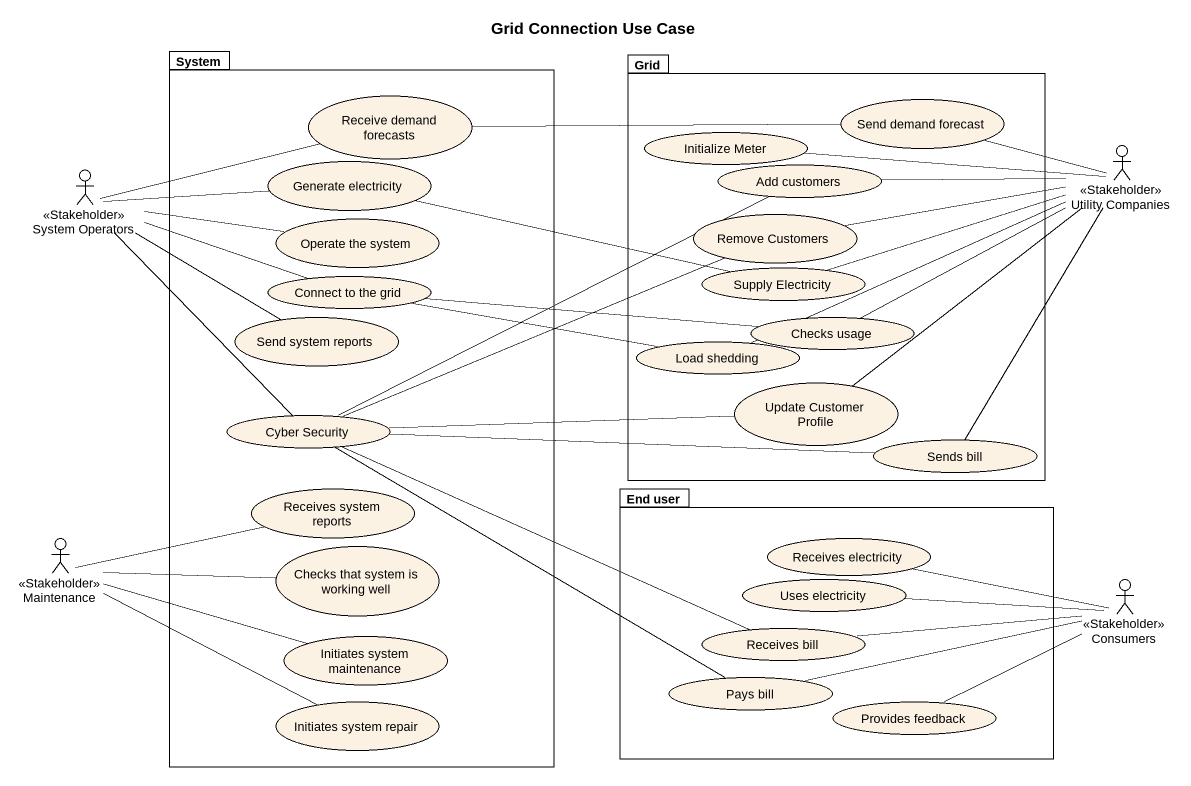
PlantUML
@startuml
title Grid Connection Use Case
package System {
  usecase "Receive demand forecasts" as Receive_demand_forecasts
  usecase "Generate electricity" as Generate_electricity
  usecase "Operate the system" as Operate_the_system
  usecase "Connect to the grid" as Connect_to_the_grid
  usecase "Send system reports" as Send_system_reports
  usecase "Cyber Security" as Cyber_Security
  usecase "Receives system reports" as Receives_system_reports
  usecase "Checks that system is working well" as Checks_that_system_is
  usecase "Initiates system maintenance" as Initiates_system_maintenance
  usecase "Initiates system repair" as Initiates_system_repair
}
package Grid {
  usecase "Send demand forecast" as Send_demand_forecast
  usecase "Initialize Meter" as Initialize_Meter
  usecase "Add customers" as Add_customers
  usecase "Remove Customers" as Remove_Customers
  usecase "Supply Electricity" as Supply_Electricity
  usecase "Load shedding" as Load_shedding
  usecase "Checks usage" as Checks_usage
  usecase "Update Customer Profile" as Update_Customer_Profile
  usecase "Sends bill" as Sends_bill
}
actor "Utility Companies" as Utility_Companies <<Stakeholder>>
actor "System Operators" as System_Operators <<Stakeholder>>
package "End user" as End_user {
  usecase "Receives electricity" as Receives_electricity
  usecase "Uses electricity" as Uses_electricity
  usecase "Pays bill" as Pays_bill
  usecase "Receives bill" as Receives_bill
  usecase "Provides feedback" as Provides_feedback
}
actor Maintenance <<Stakeholder>>
actor Consumers <<Stakeholder>>
Receive_demand_forecasts -right- Send_demand_forecast
Receive_demand_forecasts -left- System_Operators
Utility_Companies -left- Send_demand_forecast
Utility_Companies -left- Initialize_Meter
Utility_Companies -left- Add_customers
Utility_Companies -left- Remove_Customers
Utility_Companies -left- Supply_Electricity
Utility_Companies -left- Load_shedding
Utility_Companies -left- Checks_usage
Utility_Companies -- Update_Customer_Profile
Utility_Companies -- Sends_bill
System_Operators -right- Generate_electricity
System_Operators -right- Connect_to_the_grid
System_Operators -right- Send_system_reports
System_Operators -- Cyber_Security
Generate_electricity -right- Supply_Electricity
Add_customers -left- Cyber_Security
Operate_the_system -left- System_Operators
Remove_Customers -left- Cyber_Security
Connect_to_the_grid -right- Load_shedding
Connect_to_the_grid -right- Checks_usage
Cyber_Security -right- Sends_bill
Cyber_Security -right- Pays_bill
Cyber_Security -right- Receives_bill
Update_Customer_Profile -left- Cyber_Security
Maintenance -right- Receives_system_reports
Maintenance -right- Checks_that_system_is
Maintenance -right- Initiates_system_maintenance
Maintenance -right- Initiates_system_repair
Consumers -left- Receives_electricity
Consumers -left- Uses_electricity
Consumers -left- Pays_bill
Consumers -left- Receives_bill
Consumers -left- Provides_feedback
@enduml
